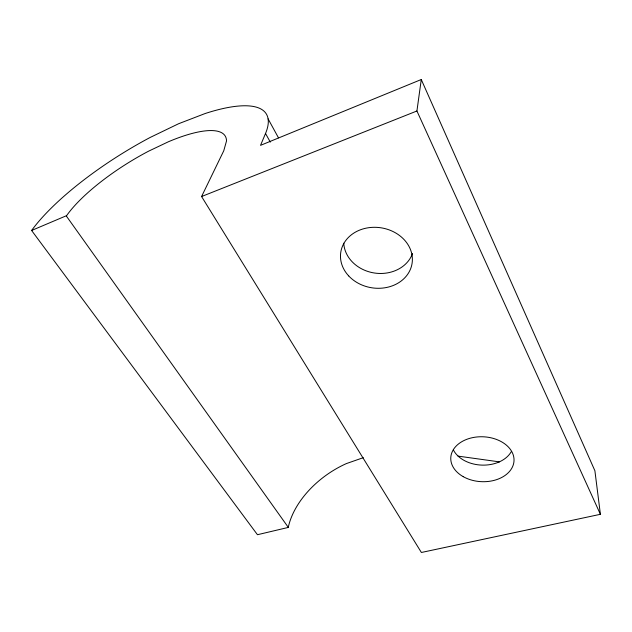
<?xml version="1.0" encoding="UTF-8"?>
<svg xmlns="http://www.w3.org/2000/svg" width="632" height="632" viewBox="0 0 632 632"><rect width="100%" height="100%" fill="white"/><g stroke="black" fill="none" stroke-linecap="round" stroke-linejoin="round"><path stroke-width="0.95" d="M270.306 142.105L265.527 133.478A144.325 42.494 -31.9 0 0 205.218 113.499L178.627 123.722L150.163 137.452A144.325 42.494 -31.9 0 0 31.6 230.475L257.461 534.719L288.334 527.412L288.382 526.835A76.693 49.699 -34.4 0 1 346.368 463.588L363.282 457.679M31.6 230.475L66.636 215.623A96.917 28.408 -31.9 0 1 148.599 151.174L168.325 141.797A96.917 28.408 -31.9 0 1 226.509 140.991L223.76 150.772L201.576 196.528L421.386 552.479L600.4 514.306L416.923 110.987L421.268 79.521L260.526 145.352L265.527 133.478M201.576 196.528L416.923 110.987M458.026 456.114L499.557 461.897M66.384 216.081L288.334 527.412M268.087 118.855L278.507 137.871M421.268 79.521L594.894 470.745L600.4 514.306M511.162 451.841A31.039 22.341 2.4 0 1 481.971 465.113A31.039 22.341 2.4 0 1 453.405 449.992M412.53 253.487A35.273 30.004 8.8 0 1 374.515 273.024A35.273 30.004 8.8 0 1 343.761 243.225M463.217 476.654A31.655 22.46 2.7 0 0 513.777 462.829A31.655 22.46 2.7 0 0 470.2 438.213A31.655 22.46 2.7 0 0 463.217 476.654M348.682 275.9A36.079 30.344 9 0 0 410.105 269.998A36.079 30.344 9 0 0 370.526 227.488A36.079 30.344 9 0 0 348.682 275.9"/></g></svg>
